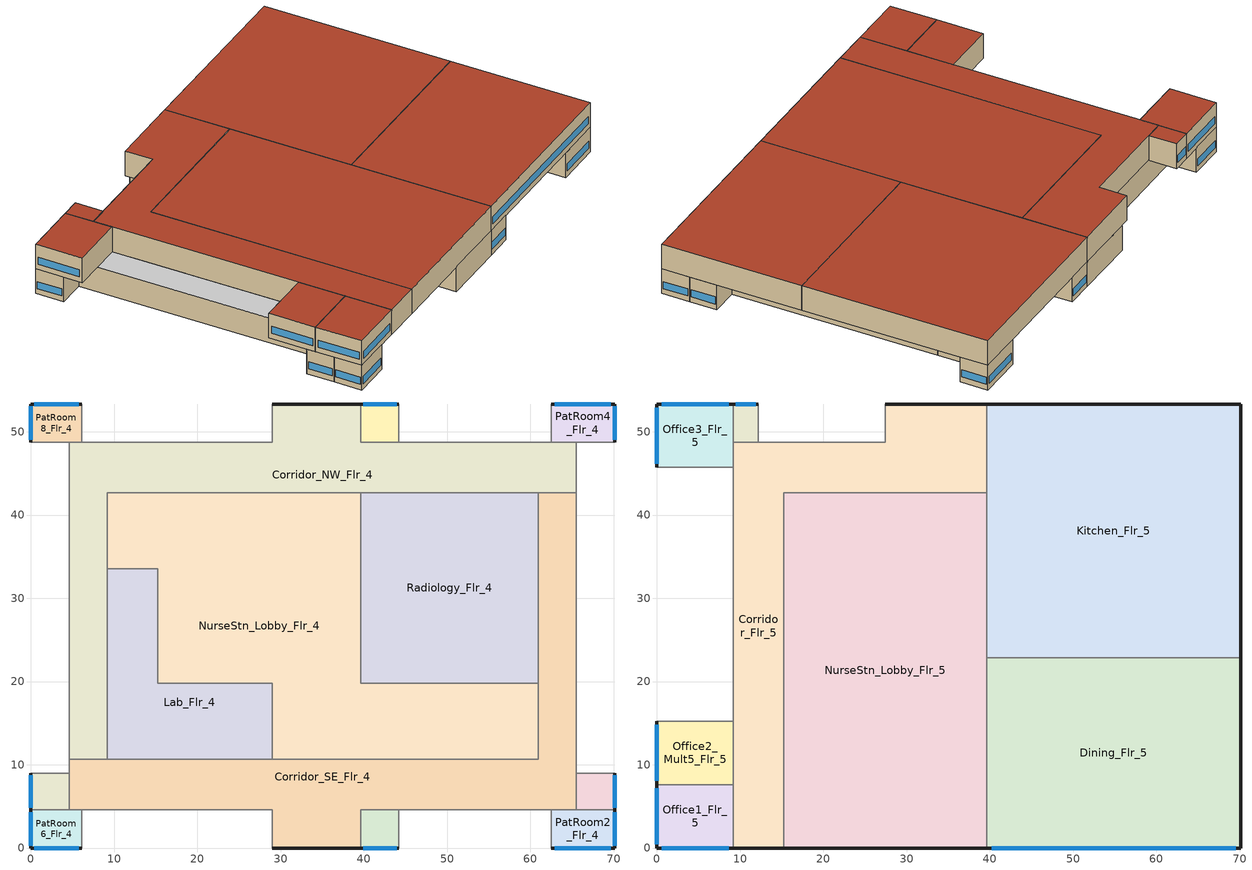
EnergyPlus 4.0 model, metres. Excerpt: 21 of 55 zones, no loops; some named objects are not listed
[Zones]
Corridor_NW_Flr_4
 floor adiabatic (INT-FLOOR-TOPSIDE): 4.57,10.67 4.57,48.77 28.96,48.77 28.96,53.34 39.62,53.34 39.62,48.77 65.53,48.77 65.53,42.67 9.14,42.67 9.14,10.67 z12.8
 wall outside (ext-walls-mass-nonres): 39.62,53.34 28.96,53.34 z12.8:17.07
 wall to NurseStn_Lobby_Flr_4 (AIR-WALL): 9.14,33.58 9.14,42.67 39.62,42.67 z12.8:17.07
 wall adiabatic (int-walls): 28.96,53.34 28.96,48.77 4.57,48.77 4.57,10.67 / 65.53,42.67 65.53,48.77 39.62,48.77 39.62,53.34 z12.8:17.07
 wall to Radiology_Flr_4 (int-walls): 39.62,42.67 60.96,42.67 z12.8:17.07
 wall to Lab_Flr_4 (int-walls): 9.14,10.67 9.14,33.58 z12.8:17.07
 wall to Corridor_SE_Flr_4 (AIR-WALL): 60.96,42.67 65.53,42.67 / 4.57,10.67 9.14,10.67 z12.8:17.07
 ceiling adiabatic (INT-FLOOR-UNDERSIDE): 4.57,10.67 9.14,10.67 9.14,42.67 65.53,42.67 65.53,48.77 39.62,48.77 39.62,53.34 28.96,53.34 28.96,48.77 4.57,48.77 z17.07
Corridor_SE_Flr_4
 floor adiabatic (INT-FLOOR-TOPSIDE): 4.57,4.57 4.57,10.67 60.96,10.67 60.96,42.67 65.53,42.67 65.53,4.57 39.62,4.57 39.62,0 28.96,0 28.96,4.57 z12.8
 wall outside (ext-walls-mass-nonres): 28.96,0 39.62,0 z12.8:17.07
 wall adiabatic (int-walls): 39.62,0 39.62,4.57 65.53,4.57 65.53,42.67 / 4.57,10.67 4.57,4.57 28.96,4.57 28.96,0 z12.8:17.07
 wall to NurseStn_Lobby_Flr_4 (AIR-WALL): 60.96,19.81 60.96,10.67 28.96,10.67 z12.8:17.07
 wall to Radiology_Flr_4 (int-walls): 60.96,42.67 60.96,19.81 z12.8:17.07
 wall to Lab_Flr_4 (int-walls): 28.96,10.67 9.14,10.67 z12.8:17.07
 ceiling adiabatic (INT-FLOOR-UNDERSIDE): 4.57,4.57 28.96,4.57 28.96,0 39.62,0 39.62,4.57 65.53,4.57 65.53,42.67 60.96,42.67 60.96,10.67 4.57,10.67 z17.07
Lab_Flr_4
 floor adiabatic (INT-FLOOR-TOPSIDE): 9.14,33.53 15.24,33.53 15.24,19.81 28.96,19.81 28.96,10.67 9.14,10.67 z12.8
 wall to NurseStn_Lobby_Flr_4 (int-walls): 28.96,10.67 28.96,19.81 15.24,19.81 15.24,33.53 9.14,33.53 z12.8:17.07
 ceiling adiabatic (INT-FLOOR-UNDERSIDE): 9.14,33.53 9.14,10.67 28.96,10.67 28.96,19.81 15.24,19.81 15.24,33.53 z17.07
NurseStn_Lobby_Flr_4
 floor adiabatic (INT-FLOOR-TOPSIDE): 9.14,42.67 39.62,42.67 39.62,19.81 60.96,19.81 60.96,10.67 28.96,10.67 28.96,19.81 15.24,19.81 15.24,33.53 9.14,33.53 z12.8
 wall to Radiology_Flr_4 (int-walls): 60.96,19.81 39.62,19.81 39.62,42.67 z12.8:17.07
 ceiling adiabatic (INT-FLOOR-UNDERSIDE): 9.14,42.67 9.14,33.53 15.24,33.53 15.24,19.81 28.96,19.81 28.96,10.67 60.96,10.67 60.96,19.81 39.62,19.81 39.62,42.67 z17.07
PatRoom1_Mult10_Flr_4
 floor adiabatic (INT-FLOOR-TOPSIDE): 44.2,4.57 44.2,0 39.62,0 39.62,4.57 z12.8
 wall outside (ext-walls-mass-nonres): 39.62,0 44.2,0 z12.8:17.07
 wall adiabatic (int-walls): 44.2,0 44.2,4.57 39.62,4.57 39.62,0 z12.8:17.07
 window (window-res-fixed): 39.9,0 43.92,0 z13.72:14.94
 ceiling adiabatic (INT-FLOOR-UNDERSIDE): 39.62,4.57 39.62,0 44.2,0 44.2,4.57 z17.07
PatRoom2_Flr_4
 floor adiabatic (INT-FLOOR-TOPSIDE): 70.1,4.57 70.1,0 62.48,0 62.48,4.57 z12.8
 wall outside (ext-walls-mass-nonres): 62.48,0 70.1,0 70.1,4.57 z12.8:17.07
 wall adiabatic (int-walls): 70.1,4.57 62.48,4.57 62.48,0 z12.8:17.07
 window (window-res-fixed): 70.1,0.27 70.1,4.3 / 62.94,0 69.65,0 z13.72:14.94
 ceiling adiabatic (INT-FLOOR-UNDERSIDE): 62.48,4.57 62.48,0 70.1,0 70.1,4.57 z17.07
PatRoom3_Mult10_Flr_4
 floor adiabatic (INT-FLOOR-TOPSIDE): 70.1,8.99 70.1,4.57 65.53,4.57 65.53,8.99 z12.8
 wall outside (ext-walls-mass-nonres): 70.1,4.57 70.1,8.99 z12.8:17.07
 wall adiabatic (int-walls): 70.1,8.99 65.53,8.99 65.53,4.57 70.1,4.57 z12.8:17.07
 window (window-res-fixed): 70.1,4.84 70.1,8.73 z13.72:14.94
 ceiling adiabatic (INT-FLOOR-UNDERSIDE): 65.53,8.99 65.53,4.57 70.1,4.57 70.1,8.99 z17.07
PatRoom4_Flr_4
 floor adiabatic (INT-FLOOR-TOPSIDE): 70.1,53.34 70.1,48.77 62.48,48.77 62.48,53.34 z12.8
 wall outside (ext-walls-mass-nonres): 70.1,48.77 70.1,53.34 62.48,53.34 z12.8:17.07
 wall adiabatic (int-walls): 62.48,53.34 62.48,48.77 70.1,48.77 z12.8:17.07
 window (window-res-fixed): 70.1,49.04 70.1,53.07 / 69.65,53.34 62.94,53.34 z13.72:14.94
 ceiling adiabatic (INT-FLOOR-UNDERSIDE): 62.48,53.34 62.48,48.77 70.1,48.77 70.1,53.34 z17.07
PatRoom5_Mult10_Flr_4
 floor adiabatic (INT-FLOOR-TOPSIDE): 44.2,53.34 44.2,48.77 39.62,48.77 39.62,53.34 z12.8
 wall outside (ext-walls-mass-nonres): 44.2,53.34 39.62,53.34 z12.8:17.07
 wall adiabatic (int-walls): 39.62,53.34 39.62,48.77 44.2,48.77 44.2,53.34 z12.8:17.07
 window (window-res-fixed): 43.92,53.34 39.9,53.34 z13.72:14.94
 ceiling adiabatic (INT-FLOOR-UNDERSIDE): 39.62,53.34 39.62,48.77 44.2,48.77 44.2,53.34 z17.07
PatRoom6_Flr_4
 floor adiabatic (INT-FLOOR-TOPSIDE): 6.1,4.57 6.1,0 0,0 0,4.57 z12.8
 wall outside (ext-walls-mass-nonres): 0,4.57 0,0 6.1,0 z12.8:17.07
 wall adiabatic (int-walls): 6.1,0 6.1,4.57 0,4.57 z12.8:17.07
 window (window-res-fixed): 0.37,0 5.73,0 / 0,4.3 0,0.27 z13.72:14.94
 ceiling adiabatic (INT-FLOOR-UNDERSIDE): 0,4.57 0,0 6.1,0 6.1,4.57 z17.07
PatRoom7_Mult10_Flr_4
 floor adiabatic (INT-FLOOR-TOPSIDE): 4.57,8.99 4.57,4.57 0,4.57 0,8.99 z12.8
 wall outside (ext-walls-mass-nonres): 0,8.99 0,4.57 z12.8:17.07
 wall adiabatic (int-walls): 0,4.57 4.57,4.57 4.57,8.99 0,8.99 z12.8:17.07
 window (window-res-fixed): 0,8.73 0,4.84 z13.72:14.94
 ceiling adiabatic (INT-FLOOR-UNDERSIDE): 0,8.99 0,4.57 4.57,4.57 4.57,8.99 z17.07
PatRoom8_Flr_4
 floor adiabatic (INT-FLOOR-TOPSIDE): 6.1,53.34 6.1,48.77 0,48.77 0,53.34 z12.8
 wall outside (ext-walls-mass-nonres): 6.1,53.34 0,53.34 0,48.77 z12.8:17.07
 wall adiabatic (int-walls): 0,48.77 6.1,48.77 6.1,53.34 z12.8:17.07
 window (window-res-fixed): 5.73,53.34 0.37,53.34 / 0,53.07 0,49.04 z13.72:14.94
 ceiling adiabatic (INT-FLOOR-UNDERSIDE): 0,53.34 0,48.77 6.1,48.77 6.1,53.34 z17.07
Radiology_Flr_4
 floor adiabatic (INT-FLOOR-TOPSIDE): 60.96,42.67 60.96,19.81 39.62,19.81 39.62,42.67 z12.8
 ceiling adiabatic (INT-FLOOR-UNDERSIDE): 39.62,42.67 39.62,19.81 60.96,19.81 60.96,42.67 z17.07
Corridor_Flr_5
 floor adiabatic (INT-FLOOR-TOPSIDE): 9.14,0 9.14,48.77 27.43,48.77 27.43,53.34 39.62,53.34 39.62,42.67 15.24,42.67 15.24,0 z17.07
 wall outside (ext-walls-mass-nonres): 39.62,53.34 27.43,53.34 / 9.14,0 15.24,0 z17.07:21.34
 wall to NurseStn_Lobby_Flr_5 (int-walls): 15.24,0 15.24,42.67 z17.07:21.34
 wall to NurseStn_Lobby_Flr_5 (AIR-WALL): 15.24,42.67 39.62,42.67 z17.07:21.34
 wall adiabatic (int-walls): 27.43,53.34 27.43,48.77 9.14,48.77 9.14,0 z17.07:21.34
 wall to Kitchen_Flr_5 (int-walls): 39.62,42.67 39.62,53.34 z17.07:21.34
 roof outside (roof-IEAD-nonres): 9.14,0 15.24,0 15.24,42.67 39.62,42.67 39.62,53.34 27.43,53.34 27.43,48.77 9.14,48.77 z21.34
Dining_Flr_5
 floor adiabatic (INT-FLOOR-TOPSIDE): 39.62,0 39.62,22.86 70.1,22.86 70.1,0 z17.07
 wall outside (ext-walls-mass-nonres): 39.62,0 70.1,0 70.1,22.86 z17.07:21.34
 wall to Kitchen_Flr_5 (int-walls): 70.1,22.86 39.62,22.86 z17.07:21.34
 wall to NurseStn_Lobby_Flr_5 (int-walls): 39.62,22.86 39.62,0 z17.07:21.34
 window (window-nonres-fixed): 40.2,0 69.53,0 z17.98:19.2
 roof outside (roof-IEAD-nonres): 39.62,0 70.1,0 70.1,22.86 39.62,22.86 z21.34
Kitchen_Flr_5
 floor adiabatic (INT-FLOOR-TOPSIDE): 70.1,53.34 70.1,22.86 39.62,22.86 39.62,53.34 z17.07
 wall outside (ext-walls-mass-nonres): 70.1,22.86 70.1,53.34 39.62,53.34 z17.07:21.34
 wall to NurseStn_Lobby_Flr_5 (int-walls): 39.62,42.67 39.62,22.86 z17.07:21.34
 roof outside (roof-IEAD-nonres): 39.62,53.34 39.62,22.86 70.1,22.86 70.1,53.34 z21.34
NurseStn_Lobby_Flr_5
 floor adiabatic (INT-FLOOR-TOPSIDE): 15.24,0 15.24,42.67 39.62,42.67 39.62,0 z17.07
 wall outside (ext-walls-mass-nonres): 15.24,0 39.62,0 z17.07:21.34
 roof outside (roof-IEAD-nonres): 15.24,0 39.62,0 39.62,42.67 15.24,42.67 z21.34
Office1_Flr_5
 floor adiabatic (INT-FLOOR-TOPSIDE): 9.14,7.62 9.14,0 0,0 0,7.62 z17.07
 wall outside (ext-walls-mass-nonres): 0,7.62 0,0 9.14,0 z17.07:21.34
 wall adiabatic (int-walls): 9.14,0 9.14,7.62 0,7.62 z17.07:21.34
 window (window-nonres-fixed): 0.55,0 8.6,0 / 0,7.16 0,0.46 z17.98:19.2
 roof outside (roof-IEAD-nonres): 0,7.62 0,0 9.14,0 9.14,7.62 z21.34
Office2_Mult5_Flr_5
 floor adiabatic (INT-FLOOR-TOPSIDE): 9.14,15.24 9.14,7.62 0,7.62 0,15.24 z17.07
 wall outside (ext-walls-mass-nonres): 0,15.24 0,7.62 z17.07:21.34
 wall adiabatic (int-walls): 0,7.62 9.14,7.62 9.14,15.24 0,15.24 z17.07:21.34
 window (window-nonres-fixed): 0,14.78 0,8.08 z17.98:19.2
 roof outside (roof-IEAD-nonres): 0,15.24 0,7.62 9.14,7.62 9.14,15.24 z21.34
Office3_Flr_5
 floor adiabatic (INT-FLOOR-TOPSIDE): 9.14,53.34 9.14,45.72 0,45.72 0,53.34 z17.07
 wall outside (ext-walls-mass-nonres): 9.14,53.34 0,53.34 0,45.72 z17.07:21.34
 wall adiabatic (int-walls): 0,45.72 9.14,45.72 9.14,53.34 z17.07:21.34
 window (window-nonres-fixed): 8.6,53.34 0.55,53.34 / 0,52.88 0,46.18 z17.98:19.2
 roof outside (roof-IEAD-nonres): 0,53.34 0,45.72 9.14,45.72 9.14,53.34 z21.34
Office4_Mult6_Flr_5
 floor adiabatic (INT-FLOOR-TOPSIDE): 12.19,53.34 12.19,48.77 9.14,48.77 9.14,53.34 z17.07
 wall outside (ext-walls-mass-nonres): 12.19,53.34 9.14,53.34 z17.07:21.34
 wall adiabatic (int-walls): 9.14,53.34 9.14,48.77 12.19,48.77 12.19,53.34 z17.07:21.34
 window (window-nonres-fixed): 11.88,53.34 9.45,53.34 z17.98:19.2
 roof outside (roof-IEAD-nonres): 9.14,53.34 9.14,48.77 12.19,48.77 12.19,53.34 z21.34
[Site:Location]
USA NV-LAS VEGAS: Latitude {deg}=36.07; Longitude {deg}=-115.17; Time Zone {hr}=-8; Elevation {m}=664
[SizingPeriod:DesignDay] Barometric Pressure {Pa}=93598; Rain {0-no,1-yes}=0; Snow on ground {0-no,1-yes}=0; Day of Month=21; Daylight Savings Time Indicator=0; Humidity Indicating Type=WetBulb
Name | Maximum Dry-Bulb Temperature {C} | Daily Temp Range {C} | Humidity Indicating Conditions at Maximum Dry-Bulb | Wind Speed {m/s} design conditions vs. traditional 6.71 m/s (15 mph) | Wind Direction {Degrees; N=0, S=180} | Clearness {0.0 to 1.1} | Month | Day Type | Wind Speed {m/s} design conditions vs. traditional 3.35 m/s (7mph)
LAS_VEGAS Ann Htg 99.6% Condns DB | -1.7 | 0 | -1.7 | 3.1 | 240 | 0 | 1 | WinterDesignDay
LAS_VEGAS Ann Clg .4% Condns WB=>MDB | 34.7 | 13.6 | 21.9 |  | 230 | 1 | 7 | SummerDesignDay | 5.3
[Site:GroundTemperature:BuildingSurface]
18.89, 18.889, 18.895, 20.344, 20.899, 20.929, 20.753, 20.826, 21.013, 20.868, 19.246, 18.923
[Site:WaterMainsTemperature]
Calculation Method=CORRELATION; Annual Average Outdoor Air Temperature {C}=19.48; Maximum Difference In Monthly Average Outdoor Air Temperatures {deltaC}=25.6
[Building]
Benchmark Hospital Post-1980 V1.2_4.0: North Axis=0; Terrain=City; Loads Convergence Tolerance Value=0.04; Temperature Convergence Tolerance Value=0.2; Solar Distribution=FullInteriorAndExterior; Maximum Number of Warmup Days=25
[Construction]
ext-walls-mass-nonres: 1IN Stucco, 8IN Concrete HW, Mass NonRes Wall Insulation, 1/2IN Gypsum
roof-IEAD-nonres: Roof Membrane, IEAD NonRes Roof Insulation, Metal Decking
int-walls: 1/2IN Gypsum, 1/2IN Gypsum
INT-FLOOR-TOPSIDE: MAT-CC05 4 HW CONCRETE, CP02 CARPET PAD
INT-FLOOR-UNDERSIDE: CP02 CARPET PAD, MAT-CC05 4 HW CONCRETE
AIR-WALL: MAT-AIR-WALL
window-nonres-fixed: ExistingBuildingNonRes Fixed Assembly Window
window-res-fixed: ExistingBuildingRes Fixed Assembly Window
InteriorFurnishings: Std Wood 6inch
[Material] Thermal Absorptance=0.9
Name | Roughness | Thickness {m} | Conductivity {W/m-K} | Density {kg/m3} | Specific Heat {J/kg-K} | Solar Absorptance | Visible Absorptance | Density | Specific Heat | Thickness | Conductivity
Mass NonRes Wall Insulation | MediumRough | 0.00914642 | 0.049 | 265 | 836.8 | 0.7 | 0.7
IEAD NonRes Roof Insulation | MediumRough | 0.16747 | 0.049 |  |  | 0.7 | 0.7 | 265 | 836.8
1/2IN Gypsum | Smooth | 0.0127 | 0.16 | 784.9 | 830 | 0.92 | 0.92
1IN Stucco | Smooth |  |  |  |  | 0.92 | 0.92 | 1858 | 837 | 0.0253 | 0.6918
8IN CONCRETE HW | Rough | 0.2032 | 1.311 | 2240 | 836.8 | 0.7 | 0.7
Roof Membrane | VeryRough | 0.0095 | 0.16 | 1121.29 | 1460 | 0.7 | 0.7
Metal Decking | MediumSmooth | 0.0015 | 45.006 | 7680 | 418.4 | 0.7 | 0.3
MAT-CC05 4 HW CONCRETE | Rough | 0.1016 | 1.311 | 2240 | 836.8 | 0.7 | 0.7
Std Wood 6inch | MediumSmooth | 0.15 | 0.12 | 540 | 1210 | 0.7 | 0.7
[Material:NoMass] Thermal Absorptance=0.9; Solar Absorptance=0.7
Name | Roughness | Thermal Resistance {(m2-K)/W} | Visible Absorptance | Thermal Resistance {m2-K/W}
CP02 CARPET PAD | VeryRough | 0.2165 | 0.8
MAT-AIR-WALL | Rough |  |  | 0.207949
[WindowMaterial:SimpleGlazingSystem] U-Factor=6.92716; Solar Heat Gain Coefficient=0.25
ExistingBuildingNonRes Fixed Assembly Window; ExistingBuildingRes Fixed Assembly Window
[Zone] Type=1; Ceiling Height=4.2683; Part of Total Floor Area=Yes
Name | Multiplier | Volume
Corridor_Flr_5 | 1 | 2141.32
Corridor_NW_Flr_4; Corridor_SE_Flr_4 | 1 | 2418.88
Dining_Flr_5 | 1 | 2974.04
Kitchen_Flr_5 | 1 | 3965.37
Lab_Flr_4 | 1 | 1129.43
NurseStn_Lobby_Flr_4 | 1 | 3866.22
NurseStn_Lobby_Flr_5 | 1 | 4441.23
Office1_Flr_5 | 1 | 297.5
Office2_Mult5_Flr_5 | 5 | 297.41
Office3_Flr_5 | 1 | 297.41
Office4_Mult6_Flr_5 | 6 | 59.5
PatRoom1_Mult10_Flr_4; PatRoom5_Mult10_Flr_4 | 10 | 89.21
PatRoom2_Flr_4; PatRoom4_Flr_4 | 1 | 148.71
PatRoom3_Mult10_Flr_4; PatRoom7_Mult10_Flr_4 | 10 | 86.26
PatRoom6_Flr_4; PatRoom8_Flr_4 | 1 | 118.96
Radiology_Flr_4 | 1 | 2081.82
[People] Number of People Calculation Method=Area/Person; Fraction Radiant=0.3; User Specified Sensible Fraction=AUTOCALCULATE; Activity Level Schedule=ACTIVITY_SCH; Enable ASHRAE 55 Comfort Warnings=No; MRT Calculation=ZoneAveraged; Work Efficiency Schedule=WORK_EFF_SCH; Clothing Schedule=CLOTHING_SCH; Air Velocity Schedule=AIR_VELO_SCH; Thermal Comfort Report=FANGER
Name | Zone | Schedule | Zone Area per Person
Corridor_Flr_5 People | Corridor_Flr_5 | ADMIN_OCC_SCH | 92.5926
Corridor_NW_Flr_4 People | Corridor_NW_Flr_4 | ADMIN_OCC_SCH | 92.5926
Corridor_SE_Flr_4 People | Corridor_SE_Flr_4 | ADMIN_OCC_SCH | 92.5926
Dining_Flr_5 People | Dining_Flr_5 | ADMIN_OCC_SCH | 9.2937
Kitchen_Flr_5 People | Kitchen_Flr_5 | ADMIN_OCC_SCH | 18.5874
Lab_Flr_4 People | Lab_Flr_4 | ADMIN_OCC_SCH | 18.5874
NurseStn_Lobby_Flr_4 People | NurseStn_Lobby_Flr_4 | ADMIN_OCC_SCH | 69.9301
NurseStn_Lobby_Flr_5 People | NurseStn_Lobby_Flr_5 | ADMIN_OCC_SCH | 69.9301
Office1_Flr_5 People | Office1_Flr_5 | ADMIN_OCC_SCH | 13.2802
Office2_Mult5_Flr_5 People | Office2_Mult5_Flr_5 | ADMIN_OCC_SCH | 13.2802
Office3_Flr_5 People | Office3_Flr_5 | ADMIN_OCC_SCH | 13.2802
Office4_Mult6_Flr_5 People | Office4_Mult6_Flr_5 | ADMIN_OCC_SCH | 13.2802
PatRoom1_Mult10_Flr_4 People | PatRoom1_Mult10_Flr_4 | CRITICAL_OCC_SCH | 18.5874
PatRoom2_Flr_4 People | PatRoom2_Flr_4 | CRITICAL_OCC_SCH | 18.5874
PatRoom3_Mult10_Flr_4 People | PatRoom3_Mult10_Flr_4 | CRITICAL_OCC_SCH | 18.5874
PatRoom4_Flr_4 People | PatRoom4_Flr_4 | CRITICAL_OCC_SCH | 18.5874
PatRoom5_Mult10_Flr_4 People | PatRoom5_Mult10_Flr_4 | CRITICAL_OCC_SCH | 18.5874
PatRoom6_Flr_4 People | PatRoom6_Flr_4 | CRITICAL_OCC_SCH | 18.5874
PatRoom7_Mult10_Flr_4 People | PatRoom7_Mult10_Flr_4 | CRITICAL_OCC_SCH | 18.5874
PatRoom8_Flr_4 People | PatRoom8_Flr_4 | CRITICAL_OCC_SCH | 18.5874
Radiology_Flr_4 People | Radiology_Flr_4 | ADMIN_OCC_SCH | 18.5874
[Lights] Design Level Calculation Method=Watts/Area; Return Air Fraction=0; Fraction Radiant=0.7; Fraction Visible=0.2; Fraction Replaceable=1; Return Air Fraction is Calculated from Plenum Temperature=No
Name | Zone | Schedule | Watts per Zone Area {W/m2}
Corridor_Flr_5_Lights | Corridor_Flr_5 | ADMIN_LIGHT_SCH | 14.59
Corridor_NW_Flr_4_Lights | Corridor_NW_Flr_4 | ADMIN_LIGHT_SCH | 14.59
Corridor_SE_Flr_4_Lights | Corridor_SE_Flr_4 | ADMIN_LIGHT_SCH | 14.59
Dining_Flr_5_Lights | Dining_Flr_5 | ADMIN_LIGHT_SCH | 27.72
Kitchen_Flr_5_Lights | Kitchen_Flr_5 | ADMIN_LIGHT_SCH | 15.29
Lab_Flr_4_Lights | Lab_Flr_4 | ADMIN_LIGHT_SCH | 22.65
NurseStn_Lobby_Flr_4_Lights | NurseStn_Lobby_Flr_4 | ADMIN_LIGHT_SCH | 15.7
NurseStn_Lobby_Flr_5_Lights | NurseStn_Lobby_Flr_5 | ADMIN_LIGHT_SCH | 15.7
Office1_Flr_5_Lights | Office1_Flr_5 | ADMIN_LIGHT_SCH | 25.78
Office2_Mult5_Flr_5_Lights | Office2_Mult5_Flr_5 | ADMIN_LIGHT_SCH | 25.78
Office3_Flr_5_Lights | Office3_Flr_5 | ADMIN_LIGHT_SCH | 25.78
Office4_Mult6_Flr_5_Lights | Office4_Mult6_Flr_5 | ADMIN_LIGHT_SCH | 25.78
PatRoom1_Mult10_Flr_4_Lights | PatRoom1_Mult10_Flr_4 | CRITICAL_LIGHT_SCH | 23.56
PatRoom2_Flr_4_Lights | PatRoom2_Flr_4 | CRITICAL_LIGHT_SCH | 23.56
PatRoom3_Mult10_Flr_4_Lights | PatRoom3_Mult10_Flr_4 | CRITICAL_LIGHT_SCH | 23.56
PatRoom4_Flr_4_Lights | PatRoom4_Flr_4 | CRITICAL_LIGHT_SCH | 23.56
PatRoom5_Mult10_Flr_4_Lights | PatRoom5_Mult10_Flr_4 | CRITICAL_LIGHT_SCH | 23.56
PatRoom6_Flr_4_Lights | PatRoom6_Flr_4 | CRITICAL_LIGHT_SCH | 23.56
PatRoom7_Mult10_Flr_4_Lights | PatRoom7_Mult10_Flr_4 | CRITICAL_LIGHT_SCH | 23.56
PatRoom8_Flr_4_Lights | PatRoom8_Flr_4 | CRITICAL_LIGHT_SCH | 23.56
Radiology_Flr_4_Lights | Radiology_Flr_4 | ADMIN_LIGHT_SCH | 23.82
[ElectricEquipment]
Name | Zone | Schedule | Design Level Calculation Method | Watts per Zone Floor Area {W/m2} | Fraction Latent | Fraction Radiant | Fraction Lost | Design Level {W}
Dining_Flr_5_MiscPlug_Equip | Dining_Flr_5 | ADMIN_EQUIP_SCH | Watts/Area | 10.76 | 0 | 0.5 | 0
Kitchen_Flr_5_ExhFan_Equip | Kitchen_Flr_5 | Kitchen_Exhaust_SCH | EquipmentLevel |  | 0 | 0 | 1 | 925
Kitchen_Flr_5_MiscElec_Equip | Kitchen_Flr_5 | Kitchen_Elec_Equip_SCH | Watts/Area | 80.7 | 0.2 | 0.5 | 0.1
Lab_Flr_4_MiscPlug_Equip | Lab_Flr_4 | ADMIN_EQUIP_SCH | Watts/Area | 43.04 | 0 | 0.5 | 0
NurseStn_Lobby_Flr_4_MiscPlug_Equip | NurseStn_Lobby_Flr_4 | ADMIN_EQUIP_SCH | Watts/Area | 11.19 | 0 | 0.5 | 0
NurseStn_Lobby_Flr_5_MiscPlug_Equip | NurseStn_Lobby_Flr_5 | ADMIN_EQUIP_SCH | Watts/Area | 11.19 | 0 | 0.5 | 0
Office1_Flr_5_MiscPlug_Equip | Office1_Flr_5 | ADMIN_EQUIP_SCH | Watts/Area | 10.76 | 0 | 0.5 | 0
Office2_Mult5_Flr_5_MiscPlug_Equip | Office2_Mult5_Flr_5 | ADMIN_EQUIP_SCH | Watts/Area | 10.76 | 0 | 0.5 | 0
Office3_Flr_5_MiscPlug_Equip | Office3_Flr_5 | ADMIN_EQUIP_SCH | Watts/Area | 10.76 | 0 | 0.5 | 0
Office4_Mult6_Flr_5_MiscPlug_Equip | Office4_Mult6_Flr_5 | ADMIN_EQUIP_SCH | Watts/Area | 10.76 | 0 | 0.5 | 0
PatRoom1_Mult10_Flr_4_MiscPlug_Equip | PatRoom1_Mult10_Flr_4 | CRITICAL_EQUIP_SCH | Watts/Area | 21.52 | 0 | 0.5 | 0
PatRoom2_Flr_4_MiscPlug_Equip | PatRoom2_Flr_4 | CRITICAL_EQUIP_SCH | Watts/Area | 21.52 | 0 | 0.5 | 0
PatRoom3_Mult10_Flr_4_MiscPlug_Equip | PatRoom3_Mult10_Flr_4 | CRITICAL_EQUIP_SCH | Watts/Area | 21.52 | 0 | 0.5 | 0
PatRoom4_Flr_4_MiscPlug_Equip | PatRoom4_Flr_4 | CRITICAL_EQUIP_SCH | Watts/Area | 21.52 | 0 | 0.5 | 0
PatRoom5_Mult10_Flr_4_MiscPlug_Equip | PatRoom5_Mult10_Flr_4 | CRITICAL_EQUIP_SCH | Watts/Area | 21.52 | 0 | 0.5 | 0
PatRoom6_Flr_4_MiscPlug_Equip | PatRoom6_Flr_4 | CRITICAL_EQUIP_SCH | Watts/Area | 21.52 | 0 | 0.5 | 0
PatRoom7_Mult10_Flr_4_MiscPlug_Equip | PatRoom7_Mult10_Flr_4 | CRITICAL_EQUIP_SCH | Watts/Area | 21.52 | 0 | 0.5 | 0
PatRoom8_Flr_4_MiscPlug_Equip | PatRoom8_Flr_4 | CRITICAL_EQUIP_SCH | Watts/Area | 21.52 | 0 | 0.5 | 0
Radiology_Flr_4_MiscPlug_Equip | Radiology_Flr_4 | ADMIN_EQUIP_SCH | Watts/Area | 53.08 | 0 | 0.5 | 0
[GasEquipment]
Kitchen_Flr_5_MiscGas_Equip: Zone=Kitchen_Flr_5; Schedule=Kitchen_Gas_Equip_SCH; Design Level Calculation Method=Watts/Area; Watts per Zone Floor Area {W/m2}=304.87; Fraction Latent=0.1; Fraction Radiant=0.2; Fraction Lost=0.7
[Exterior:Lights]
Exterior Facade Lighting: Schedule=ALWAYS_ON; Design Level=6881; Control Option=AstronomicalClock
[Exterior:FuelEquipment]
Elevators: Fuel Use Type=Electricity; Schedule=BLDG_ELEVATORS; Design Level {W}=162963
[ZoneInfiltration:DesignFlowRate] Schedule=INFIL_QUARTER_ON_SCH; Design Volume Flow Rate Calculation Method=Flow/ExteriorWallArea; Flow per Exterior Surface Area {m3/s/m2}=0.001133; Constant Term Coefficient=1; Temperature Term Coefficient=0; Velocity Term Coefficient=0; Velocity Squared Term Coefficient=0
Name | Zone
Corridor_Flr_5_Infiltration | Corridor_Flr_5
Corridor_NW_Flr_4_Infiltration | Corridor_NW_Flr_4
Corridor_SE_Flr_4_Infiltration | Corridor_SE_Flr_4
Dining_Flr_5_Infiltration | Dining_Flr_5
Kitchen_Flr_5_Infiltration | Kitchen_Flr_5
NurseStn_Lobby_Flr_5_Infiltration | NurseStn_Lobby_Flr_5
Office1_Flr_5_Infiltration | Office1_Flr_5
Office2_Mult5_Flr_5_Infiltration | Office2_Mult5_Flr_5
Office3_Flr_5_Infiltration | Office3_Flr_5
Office4_Mult6_Flr_5_Infiltration | Office4_Mult6_Flr_5
PatRoom1_Mult10_Flr_4_Infiltration | PatRoom1_Mult10_Flr_4
PatRoom2_Flr_4_Infiltration | PatRoom2_Flr_4
PatRoom3_Mult10_Flr_4_Infiltration | PatRoom3_Mult10_Flr_4
PatRoom4_Flr_4_Infiltration | PatRoom4_Flr_4
PatRoom5_Mult10_Flr_4_Infiltration | PatRoom5_Mult10_Flr_4
PatRoom6_Flr_4_Infiltration | PatRoom6_Flr_4
PatRoom7_Mult10_Flr_4_Infiltration | PatRoom7_Mult10_Flr_4
PatRoom8_Flr_4_Infiltration | PatRoom8_Flr_4
[InternalMass] Construction=InteriorFurnishings
Name | Zone | Surface Area
Corridor_Flr_5 Internal Mass | Corridor_Flr_5 | 1003.35
Corridor_NW_Flr_4 Internal Mass | Corridor_NW_Flr_4 | 1133.42
Corridor_SE_Flr_4 Internal Mass | Corridor_SE_Flr_4 | 1133.42
Dining_Flr_5 Internal Mass | Dining_Flr_5 | 1393.55
Kitchen_Flr_5 Internal Mass | Kitchen_Flr_5 | 1858.06
Lab_Flr_4 Internal Mass | Lab_Flr_4 | 529.5473
NurseStn_Lobby_Flr_4 Internal Mass | NurseStn_Lobby_Flr_4 | 1811.61
NurseStn_Lobby_Flr_5 Internal Mass | NurseStn_Lobby_Flr_5 | 2081.03
Office1_Flr_5 Internal Mass | Office1_Flr_5 | 139.3911
Office2_Mult5_Flr_5 Internal Mass | Office2_Mult5_Flr_5 | 139.3546
Office3_Flr_5 Internal Mass | Office3_Flr_5 | 139.3546
Office4_Mult6_Flr_5 Internal Mass | Office4_Mult6_Flr_5 | 27.8709
PatRoom1_Mult10_Flr_4 Internal Mass | PatRoom1_Mult10_Flr_4 | 41.8064
PatRoom2_Flr_4 Internal Mass | PatRoom2_Flr_4 | 69.6773
PatRoom3_Mult10_Flr_4 Internal Mass | PatRoom3_Mult10_Flr_4 | 40.4165
PatRoom4_Flr_4 Internal Mass | PatRoom4_Flr_4 | 69.6773
PatRoom5_Mult10_Flr_4 Internal Mass | PatRoom5_Mult10_Flr_4 | 41.8064
PatRoom6_Flr_4 Internal Mass | PatRoom6_Flr_4 | 55.7418
PatRoom7_Mult10_Flr_4 Internal Mass | PatRoom7_Mult10_Flr_4 | 40.4165
PatRoom8_Flr_4 Internal Mass | PatRoom8_Flr_4 | 55.7418
Radiology_Flr_4 Internal Mass | Radiology_Flr_4 | 975.4819
[ZoneMixing]
Kitchen_Flr_5 Exhaust Fanmixing_0: Zone=Kitchen_Flr_5; Schedule=HVACOperationSchd; Design Flow Rate Calculation Method=Flow/Zone; Design Flow Rate=0.74997; Source Zone=Dining_Flr_5; Delta Temperature=0
[UtilityCost:Qualify] Season=Annual; Threshold Test=Count
Name | Tariff | Variable | Qualify Type | Threshold Value or Variable | Number of Months
MinEnergy3500kwh | NevadaPower_LGS-2_LargeGeneral | TotalEnergy | Minimum | 3500 | 12
MaxDemand1000kw | NevadaPower_LGS-2_LargeGeneral | TotalDemand | Maximum | 1000 | 1
MaxDemand300kw | NevadaPower_LGS-1_LargeGeneral | TotalDemand | Maximum | 300 | 1
MinEnergy3500kwh | NevadaPower_LGS-1_LargeGeneral | TotalEnergy | Minimum | 3500 | 12
MaxDemand300kw | NevadaPower_GS_GeneralService | TotalDemand | Maximum | 300 | 1
MaxEnergy3500kwh | NevadaPower_GS_GeneralService | TotalEnergy | Maximum | 3500 | 1
[UtilityCost:Variable]
NV_MonthlyGasRates: Tariff=NV_EIAMonthlyRateGas; January Value=7.51; February Value=7.65; March Value=7.82; April Value=7.88; May Value=7.78; June Value=8.22; July Value=8.87; August Value=9.26; September Value=9.02; October Value=9.31; November Value=7.45; December Value=7.24
[Schedule:Compact]
ALWAYS_ON: Through: 12/31, For: AllDays, Until: 24:00, 1
Kitchen_Exhaust_SCH: Through: 12/31, For: Weekdays, Until: 05:00, 0, Until: 18:00, 1, Until: 24:00, 0, For: SummerDesignDay, Until: 05:00, 0, Until: 18:00, 1, Until: 24:00, 0, For: WinterDesignDay, Until: 07:00, 0, Until: 15:00, 1, Until: 24:00, 0, For: Saturdays, Until: 07:00, 0, Until: 15:00, 1, Until: 24:00, 0, For: AllOtherDays, Until: 24:00, 0
ADMIN_EQUIP_SCH: Fraction, Through: 12/31, For: Weekdays, Until: 04:00, 0.3, Until: 06:00, 0.5, Until: 18:00, 1, Until: 20:00, 0.5, Until: 24:00, 0.3, For: SummerDesignDay, Until: 04:00, 0.3, Until: 06:00, 0.5, Until: 18:00, 1, Until: 20:00, 0.5, Until: 24:00, 0.3, For: WinterDesignDay, Until: 07:00, 0.3, Until: 09:00, 0.5, Until: 15:00, 0.8, Until: 20:00, 0.5, Until: 24:00, 0.3, For: Saturday, Until: 07:00, 0.3, Until: 09:00, 0.5, Until: 15:00, 0.8, Until: 20:00, 0.5, Until: 24:00, 0.3, For: AllOtherDays, Until: 08:00, 0.3, Until: 17:00, 0.5, Until: 24:00, 0.3
ADMIN_LIGHT_SCH: Fraction, Through: 12/31, For: Weekdays, Until: 04:00, 0.1, Until: 06:00, 0.3, Until: 07:00, 0.6, Until: 18:00, 0.9, Until: 20:00, 0.6, Until: 22:00, 0.3, Until: 24:00, 0.1, For: SummerDesignDay, Until: 04:00, 0.1, Until: 06:00, 0.3, Until: 07:00, 0.6, Until: 18:00, 0.9, Until: 20:00, 0.6, Until: 22:00, 0.3, Until: 24:00, 0.1, For: WinterDesignDay, Until: 07:00, 0.1, Until: 09:00, 0.3, Until: 15:00, 0.4, Until: 20:00, 0.3, Until: 24:00, 0.1, For: Saturday, Until: 07:00, 0.1, Until: 09:00, 0.3, Until: 15:00, 0.4, Until: 20:00, 0.3, Until: 24:00, 0.1, For: AllOtherDays, Until: 08:00, 0.05, Until: 17:00, 0.1, Until: 24:00, 0.05
ADMIN_OCC_SCH: Fraction, Through: 12/31, For: Weekdays, Until: 04:00, 0.05, Until: 06:00, 0.2, Until: 07:00, 0.5, Until: 18:00, 0.9, Until: 20:00, 0.5, Until: 22:00, 0.2, Until: 24:00, 0.05, For: SummerDesignDay, Until: 04:00, 0.05, Until: 06:00, 0.2, Until: 07:00, 0.5, Until: 18:00, 0.9, Until: 20:00, 0.5, Until: 22:00, 0.2, Until: 24:00, 0.05, For: WinterDesignDay, Until: 07:00, 0.05, Until: 09:00, 0.2, Until: 15:00, 0.3, Until: 20:00, 0.2, Until: 24:00, 0.05, For: Saturday, Until: 07:00, 0.05, Until: 09:00, 0.2, Until: 15:00, 0.3, Until: 20:00, 0.2, Until: 24:00, 0.05, For: Sunday Holidays AllOtherDays, Until: 08:00, 0, Until: 17:00, 0.05, Until: 24:00, 0
BLDG_ELEVATORS: Fraction, Through: 12/31, For: Weekdays SummerDesignDay, Until: 07:00, 0.2, Until: 08:00, 0.5, Until: 09:00, 0.75, Until: 10:00, 1, Until: 11:00, 1, Until: 12:00, 1, Until: 13:00, 0.75, Until: 14:00, 1, Until: 15:00, 1, Until: 16:00, 1, Until: 17:00, 1, Until: 18:00, 1, Until: 19:00, 0.52, Until: 20:00, 0.52, Until: 21:00, 0.52, Until: 22:00, 0.28, Until: 24:00, 0.2, For: Saturday WinterDesignDay, Until: 07:00, 0.2, Until: 08:00, 0.4, Until: 09:00, 0.46, Until: 10:00, 0.7, Until: 11:00, 0.7, Until: 12:00, 0.7, Until: 13:00, 0.51, Until: 14:00, 0.51, Until: 15:00, 0.51, Until: 16:00, 0.51, Until: 17:00, 0.51, Until: 18:00, 0.25, Until: 24:00, 0.2, For: AllOtherDays, Until: 08:00, 0.2, Until: 16:00, 0.4, Until: 24:00, 0.2
CRITICAL_EQUIP_SCH: Fraction, Through: 12/31, For: Weekdays, Until: 04:00, 0.5, Until: 06:00, 0.5, Until: 18:00, 1, Until: 20:00, 0.8, Until: 24:00, 0.5, For: SummerDesignDay, Until: 04:00, 0.5, Until: 06:00, 0.5, Until: 18:00, 1, Until: 20:00, 0.8, Until: 24:00, 0.5, For: WinterDesignDay, Until: 04:00, 0.5, Until: 06:00, 0.5, Until: 18:00, 1, Until: 20:00, 0.8, Until: 24:00, 0.5, For: Saturday, Until: 04:00, 0.5, Until: 06:00, 0.5, Until: 18:00, 1, Until: 20:00, 0.8, Until: 24:00, 0.5, For: Sunday Holidays AllOtherDays, Until: 04:00, 0.5, Until: 06:00, 0.5, Until: 18:00, 1, Until: 20:00, 0.8, Until: 24:00, 0.5
CRITICAL_LIGHT_SCH: Fraction, Through: 12/31, For: Weekdays, Until: 04:00, 0.5, Until: 06:00, 0.7, Until: 18:00, 0.9, Until: 22:00, 0.7, Until: 24:00, 0.5, For: SummerDesignDay, Until: 04:00, 0.5, Until: 06:00, 0.7, Until: 18:00, 0.9, Until: 22:00, 0.7, Until: 24:00, 0.5, For: WinterDesignDay, Until: 04:00, 0.5, Until: 06:00, 0.7, Until: 18:00, 0.9, Until: 22:00, 0.7, Until: 24:00, 0.5, For: Saturday, Until: 04:00, 0.5, Until: 06:00, 0.7, Until: 18:00, 0.9, Until: 22:00, 0.7, Until: 24:00, 0.5, For: AllOtherDays, Until: 04:00, 0.5, Until: 06:00, 0.7, Until: 18:00, 0.9, Until: 22:00, 0.7, Until: 24:00, 0.5
CRITICAL_OCC_SCH: Fraction, Through: 12/31, For: Weekdays, Until: 04:00, 0.4, Until: 06:00, 0.65, Until: 18:00, 0.9, Until: 22:00, 0.65, Until: 24:00, 0.4, For: SummerDesignDay, Until: 04:00, 0.4, Until: 06:00, 0.65, Until: 18:00, 0.9, Until: 22:00, 0.65, Until: 24:00, 0.4, For: WinterDesignDay, Until: 04:00, 0.4, Until: 06:00, 0.65, Until: 18:00, 0.9, Until: 22:00, 0.65, Until: 24:00, 0.4, For: Saturday, Until: 04:00, 0.4, Until: 06:00, 0.65, Until: 18:00, 0.9, Until: 22:00, 0.65, Until: 24:00, 0.4, For: AllOtherDays, Until: 04:00, 0.4, Until: 06:00, 0.65, Until: 18:00, 0.9, Until: 22:00, 0.65, Until: 24:00, 0.4
INFIL_QUARTER_ON_SCH: Through: 12/31, For: Weekdays, Until: 24:00, 0.25, For: Saturday, Until: 24:00, 0.25, For: SummerDesignDay WinterDesignDay, Until: 24:00, 1, For: AllOtherDays, Until: 24:00, 0.25
Kitchen_Elec_Equip_SCH: Through: 12/31, For: Weekday, Until: 06:00, 0.1, Until: 07:00, 0.25, Until: 09:00, 0.35, Until: 10:00, 0.25, Until: 13:00, 0.35, Until: 16:00, 0.25, Until: 19:00, 0.35, Until: 24:00, 0.25, For: Saturday, Until: 06:00, 0.1, Until: 07:00, 0.25, Until: 09:00, 0.35, Until: 10:00, 0.25, Until: 13:00, 0.35, Until: 16:00, 0.25, Until: 19:00, 0.35, Until: 24:00, 0.25, For: SummerDesignDay, Until: 24:00, 0.35, For: WinterDesignDay, Until: 24:00, 0, For: AllOtherDays, Until: 06:00, 0.1, Until: 07:00, 0.25, Until: 09:00, 0.35, Until: 10:00, 0.25, Until: 13:00, 0.35, Until: 16:00, 0.25, Until: 19:00, 0.35, Until: 24:00, 0.25
Kitchen_Gas_Equip_SCH: Through: 12/31, For: Weekdays Saturday, Until: 05:00, 0.02, Until: 06:00, 0.05, Until: 07:00, 0.1, Until: 08:00, 0.15, Until: 09:00, 0.2, Until: 10:00, 0.15, Until: 13:00, 0.25, Until: 14:00, 0.2, Until: 15:00, 0.15, Until: 16:00, 0.2, Until: 19:00, 0.3, Until: 21:00, 0.2, Until: 22:00, 0.15, Until: 23:00, 0.1, Until: 24:00, 0.05, For: SummerDesignDay, Until: 24:00, 0.25, For: WinterDesignDay, Until: 24:00, 0, For: AllOtherDays, Until: 05:00, 0.02, Until: 06:00, 0.05, Until: 07:00, 0.1, Until: 08:00, 0.15, Until: 09:00, 0.2, Until: 10:00, 0.15, Until: 13:00, 0.25, Until: 14:00, 0.2, Until: 15:00, 0.15, Until: 16:00, 0.2, Until: 19:00, 0.3, Until: 21:00, 0.2, Until: 22:00, 0.15, Until: 23:00, 0.1, Until: 24:00, 0.05
WORK_EFF_SCH: Fraction, Through: 12/31, For: AllDays, Until: 24:00, 0
CLOTHING_SCH: Any Number, Through: 04/30, For: AllDays, Until: 24:00, 1, Through: 09/30, For: AllDays, Until: 24:00, 0.5, Through: 12/31, For: AllDays, Until: 24:00, 1
ACTIVITY_SCH: Any Number, Through: 12/31, For: AllDays, Until: 24:00, 120
AIR_VELO_SCH: Any Number, Through: 12/31, For: AllDays, Until: 24:00, 0.2
HVACOperationSchd: On/Off, Through: 12/31, For: AllDays, Until: 24:00, 1
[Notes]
DOE Commercial Building Benchmark
Hospital, post-1980 existing building construction
ASHRAE Standard 90.1-1989
Description:  Five story hospital
Form:         Area = 22,422 m2 (241,351 ft2); Number of Stories = 5 + Basement; Aspect ratio = 1.31
Envelope:     Envelope thermal properties vary with climate according to ASHRAE Standard 90.1-1989.
Opaque constructions: mass walls; built-up flat roof (insulation above deck); basement
Windows: window-to-wall ratio = 11.2% (N), 12.1% (E), 13.3% (S), 23.2%(W), 14.6% (overall)
Infiltration in perimeter zones only
= 1.5 cfm/ft2 above grade wall area at 0.3 in wc (75 Pa) adjusted to 0.016 in wc (4 Pa).
25% of full value when ventilation system on.
HVAC:         Water cooled electric chiller, natural gas boiler, 2 VAV systems, 2 CAV systems
Economizer per 90.1-2004 on VAV systems
Exhaust:      Kitchen exhaust 2501 L/s (5300 cfm), 30% of exhaust make-up air from dining
Kitchen exhaust fan modeled as exterior load to avoid getting double make-up air
Refrigeration: Walk-in cooler and walk-in freezer
Elevators:    8 @ 25 HP each, 91% motor efficiency, motor heat exhausted directly
Int. gains:   W/m2 (W/ft2)  lights          elec plug       gas plug
Nurse Stat.   11.2 (1.0)      11.2 (1.0)      0
ICU Rooms     41.4 (3.8)      32.3 (3.0)      0
Pat. Rooms    23.6 (2.2)      21.5 (2.0)      0
Dining areas  27.7 (2.6)      10.8 (1.0)      0
Detached Shading:               None
Daylight:                       None
Natural Ventilation:            None
Zonal Equipment:                None
Air Primary Loops:              VAV with Hot Water Reheat, CAV with Hot Water Reheat
Plant Loops:                    SHWSys1, HeatSys1, CoolSys1, TowerWaterSys
System Equipment Autosize:      Yes
Purchased Cooling:              None
Purchased Heating:              None
Coils:                          Coil:Cooling:Water:DetailedGeometry; Coil:Heating:Water
Pumps:                          Yes
Boilers:                        Boiler:HotWater (gas-fired)
Chillers:                       Chiller:Electric:EIR (water-cooled)
Reference citation for the Commercial Building Benchmarks:
Deru, M.; Field, K.; Studer, D.; Benne, K.; Griffith, B.; Torcellini, P;
Halverson, M.; Winiarski, D.; Liu, B.; Rosenberg, M.; Huang, J.;
Yazdanian, M.; Crawley, D. (2009).
DOE Commercial Building Research Benchmarks for Commercial Buildings.
Washington, DC: U.S. Department of Energy, Energy Efficiency and
Renewable Energy, Office of Building Technologies.
WeatherFileName=USA_NV_Las.Vegas_TMY2.epw
LAS_VEGAS_NV_USA Annual Heating 99.6%, MaxDB=-1.7°C
LAS_VEGAS_NV_USA Annual Cooling (WB=>MDB) .4%, MDB=34.7°C WB=21.9°C
